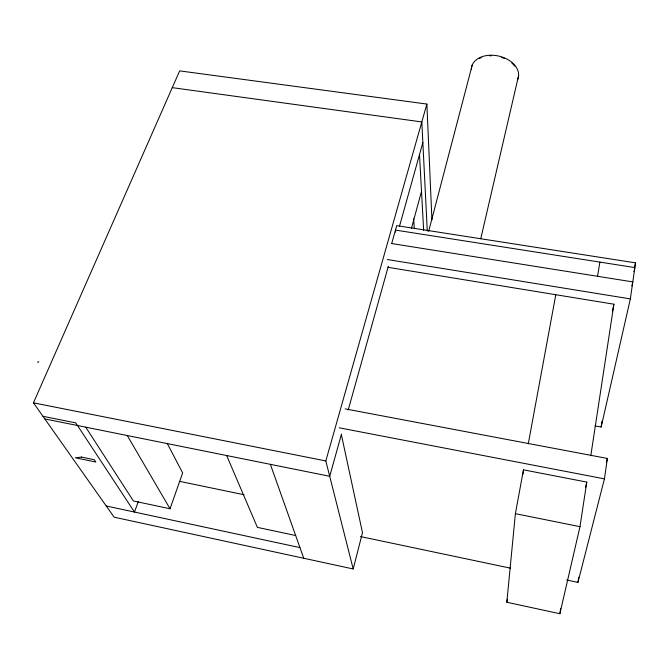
<?xml version="1.0" encoding="UTF-8"?>
<svg xmlns="http://www.w3.org/2000/svg" width="669" height="669" viewBox="0 0 669 669"><rect width="100%" height="100%" fill="white"/><g stroke="black" fill="none" stroke-linecap="round" stroke-linejoin="round"><path stroke-width="1" d="M506.826 602.242L515.389 513.667L523.476 469.839L586.78 482.098L579.981 526.67L559.878 613.732L506.826 602.242L507.386 599.173M523.049 473.995L523.476 469.839M566.718 580.015L577.949 582.381L604.433 478.87L607.377 458.449L345.187 408.876M595.009 425.877L601.163 427.014L630.357 298.892L635.55 262.867L396.717 225.645L391.691 243.549M577.949 582.381L578.71 577.28M601.163 427.014L602.058 421.035M590.794 455.748L613.899 304.203L388.028 267.324M559.878 613.732L560.664 608.681M597.559 276.297L599.884 262.106M528.267 443.881L555.797 294.72M612.428 311.344L613.899 304.203M634.638 266.923L635.55 262.867M585.643 487.166L586.78 482.098M633.953 271.664L634.873 267.583L395.471 230.086L395.655 232.151M631.887 285.972L632.807 281.9L391.44 243.508M480.752 238.741L518.6 75.639M606.365 462.471L607.377 458.449M431.931 219.825L426.872 104.063L179.66 70.881L33.45 402.83L114.14 517.187L353.199 568.968L362.481 532.691L341.349 434.566M428.645 231.399L472.247 65.01M411.385 228.555L421.512 191.334M341.491 434.072L329.708 476.286L44.806 418.928M348.223 409.946L388.338 266.212M399.56 226.005L422.85 142.581M353.199 568.968L325.82 460.949L426.872 104.063M85.724 427.165L133.415 500.981L170.035 508.774L182.654 472.924L167.175 443.288M138.424 501.29L134.461 512.053L75.773 422.892L42.958 416.302M172.268 87.647L421.813 121.934L427.29 231.014M387.343 259.53L630.357 298.892M339.2 427.792L604.433 478.87M33.45 402.83L325.82 460.949M515.389 513.667L579.981 526.67M180.003 481.437L244.11 494.751M360.44 536.555L510.547 568.182M295.673 535.526L257.389 527.373L226.666 455.539M106.246 505.99L299.963 547.618M127.261 435.527L170.035 508.774M37.941 362.523L37.84 362.322A1.873 0.686 21.5 0 1 38.777 361.837M270.368 464.336L303.743 558.255M413.634 218.771L414.253 228.062M419.496 154.572L423.653 230.337M471.352 69.216A23.933 16.499 12.4 0 1 498.857 56.087A23.933 16.499 12.4 0 1 517.48 79.803M479.071 58.696A23.206 15.997 12.4 0 1 481.387 57.576M489.608 55.795A23.206 15.997 12.4 0 1 491.598 55.744M501.666 57.409A23.206 15.997 12.4 0 1 504.518 58.487M511.869 63.095A23.206 15.997 12.4 0 1 514.762 66.181M81.401 457.078L75.363 457.797L95.851 462.045L94.321 459.754L81.401 457.078"/></g></svg>
